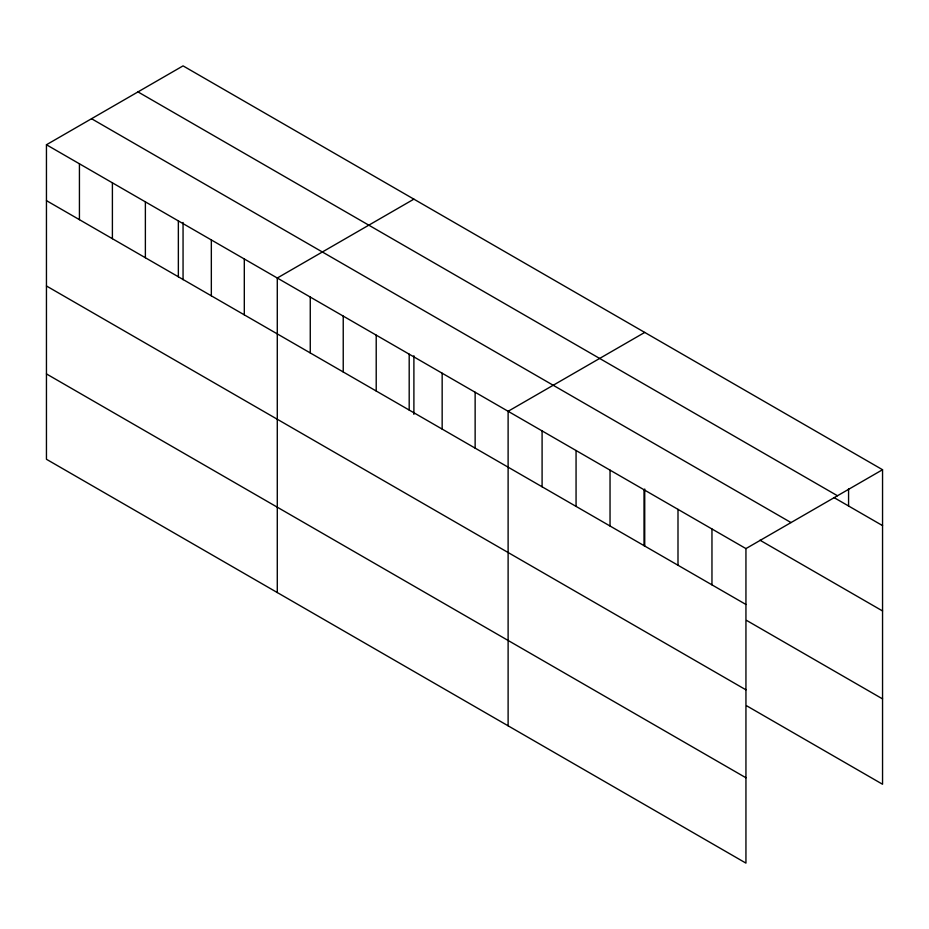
<?xml version="1.0" encoding="UTF-8"?>
<svg xmlns="http://www.w3.org/2000/svg" width="929" height="929" viewBox="0 0 929 929"><rect width="100%" height="100%" fill="white"/><g stroke="black" fill="none" stroke-linecap="round" stroke-linejoin="round"><path stroke-width="1.39" d="M46.45 144.75L745.941 548.598L745.941 863.122L46.45 459.274L46.45 144.75L183.059 65.878L882.55 469.726L882.55 784.25L746.649 705.796M413.893 199.143L277.283 278.015L277.283 592.539M644.726 332.419L508.117 411.292L508.117 725.816M745.941 548.598L882.55 469.726M137.98 91.901L837.47 495.749M834.01 497.584L882.55 525.605M91.53 118.715L791.02 522.562M759.992 540.202L882.55 610.957M46.45 200.629L745.941 604.477M746.649 620.444L882.55 698.898M46.45 285.981L745.941 689.829M46.45 373.922L745.941 777.77M848.572 488.805L848.572 505.991M711.962 528.984L711.962 584.864M677.996 509.359L677.996 565.25M644.726 489.014L644.726 546.24M644.018 489.746L644.018 545.637M610.039 470.132L610.039 526.023M576.061 450.519L576.061 506.398M542.095 430.905L542.095 486.784M475.137 392.247L475.137 448.138M442.158 373.214L442.158 429.093M413.893 355.737L413.893 414.369M409.19 354.17L409.19 410.061M376.21 335.137L376.21 391.016M343.231 316.092L343.231 371.983M310.263 297.059L310.263 352.939M244.304 258.982L244.304 314.861M211.336 239.937L211.336 295.828M183.059 222.472L183.059 279.699M178.356 220.905L178.356 276.784M145.377 201.86L145.377 257.751M112.397 182.827L112.397 238.707M79.43 163.783L79.43 219.674"/></g></svg>
